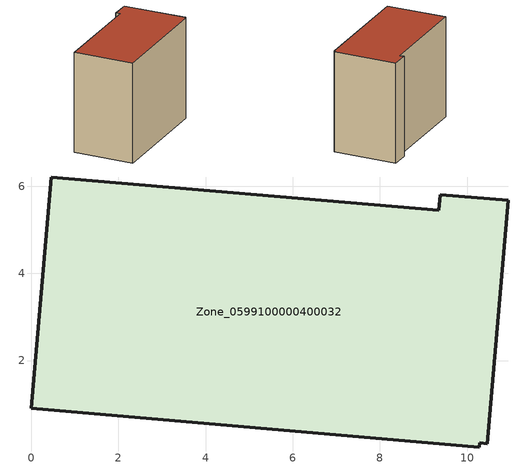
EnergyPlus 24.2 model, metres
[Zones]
Zone_0599100000400032
 floor ground (C_G): 10.29,0.11 10.28,0.01 0,0.91 0.46,6.21 9.35,5.44 9.38,5.81 10.95,5.67 10.46,0.09 z0
 wall outside (C_F): 10.28,0.01 10.29,0.11 10.46,0.09 10.95,5.67 9.38,5.81 9.35,5.44 0.46,6.21 0,0.91 10.28,0.01 z0:8.91
 roof outside (C_R): 10.29,0.11 10.46,0.09 10.95,5.67 9.38,5.81 9.35,5.44 0.46,6.21 0,0.91 10.28,0.01 z8.91
[BUILDING]
Pand.0599100000400032: North Axis=0; Terrain=City; Loads Convergence Tolerance Value=0.04; Temperature Convergence Tolerance Value=0.4; Solar Distribution=FullExterior; Maximum Number of Warmup Days=25; Minimum Number of Warmup Days=1
[Site:Location]
Rotterdam.The.Hague.AP_ZH_NLD Design_Conditions: Latitude=51.96; Longitude=4.45; Time Zone=1; Elevation=-4.5
[SITE:GROUNDTEMPERATURE:BUILDINGSURFACE]
18, 18, 18, 18, 18, 18, 18, 18, 18, 18, 18, 18
[MATERIAL] Thermal Absorptance=0.9; Solar Absorptance=0.7; Visible Absorptance=0.7
Name | Roughness | Thickness | Conductivity | Density | Specific Heat
G.TC.2006-2014 | MediumSmooth | 0.15 | 0.06 | 540 | 1210
F.TC.2006-2014 | Rough | 0.3 | 0.12 | 1920 | 840
R.TC.2006-2014 | MediumRough | 0.2 | 0.08 | 1500 | 1000
[CONSTRUCTION]
C_G: G.TC.2006-2014
C_F: F.TC.2006-2014
C_R: R.TC.2006-2014
[ZONE]
Zone_0599100000400032: Type=1; Multiplier=1; Ceiling Height=Autocalculate; Volume=Autocalculate; Floor Area=autocalculate; Part of Total Floor Area=Yes
[ZONEINFILTRATION:DESIGNFLOWRATE]
Infil_Zone_0599100000400032: Zone or ZoneList or Space or SpaceList=Zone_0599100000400032; Schedule=AlwaysOn; Design Flow Rate Calculation Method=Flow/Area; Flow Rate per Floor Area=0.0015; Constant Term Coefficient=1; Temperature Term Coefficient=0; Velocity Term Coefficient=0; Velocity Squared Term Coefficient=0
[HVACTEMPLATE:ZONE:IDEALLOADSAIRSYSTEM]
Zone_0599100000400032: Maximum Heating Supply Air Temperature=50; Minimum Cooling Supply Air Temperature=13; Maximum Heating Supply Air Humidity Ratio=0.0156; Minimum Cooling Supply Air Humidity Ratio=0.0077; Heating Limit=NoLimit; Cooling Limit=NoLimit; Dehumidification Control Type=ConstantSensibleHeatRatio; Cooling Sensible Heat Ratio=0.7; Dehumidification Setpoint=60; Humidification Control Type=None; Humidification Setpoint=30; Outdoor Air Method=None; Outdoor Air Flow Rate per Person=0.00944; Outdoor Air Flow Rate per Zone Floor Area=0; Outdoor Air Flow Rate per Zone=0; Demand Controlled Ventilation Type=None; Outdoor Air Economizer Type=NoEconomizer; Heat Recovery Type=None; Sensible Heat Recovery Effectiveness=0.7; Latent Heat Recovery Effectiveness=0.65
[ZONECONTROL:THERMOSTAT]
ThermostatControl_Zone_0599100000400032: Zone or ZoneList=Zone_0599100000400032; Control Type Schedule=DualSetpointControlType; Control 1=Thermostat_Zone_0599100000400032; Temperature Difference Between Cutout And Setpoint=0
[THERMOSTATSETPOINT:DUALSETPOINT]
Thermostat_Zone_0599100000400032: Heating Setpoint Temperature Schedule=HeatingSetpoint_Zone_0599100000400032; Cooling Setpoint Temperature Schedule=CoolingSetpoint_Zone_0599100000400032
[SCHEDULE:COMPACT]
HeatingSetpoint_Zone_0599100000400032: Through: 12/31, For: AllDays, Until: 24:00, 21
CoolingSetpoint_Zone_0599100000400032: Through: 12/31, For: AllDays, Until: 24:00, 24
DualSetpointControlType: Through: 12/31, For: AllDays, Until: 24:00, 4
AlwaysOn: Through: 12/31, For: AllDays, Until: 24:00, 1
